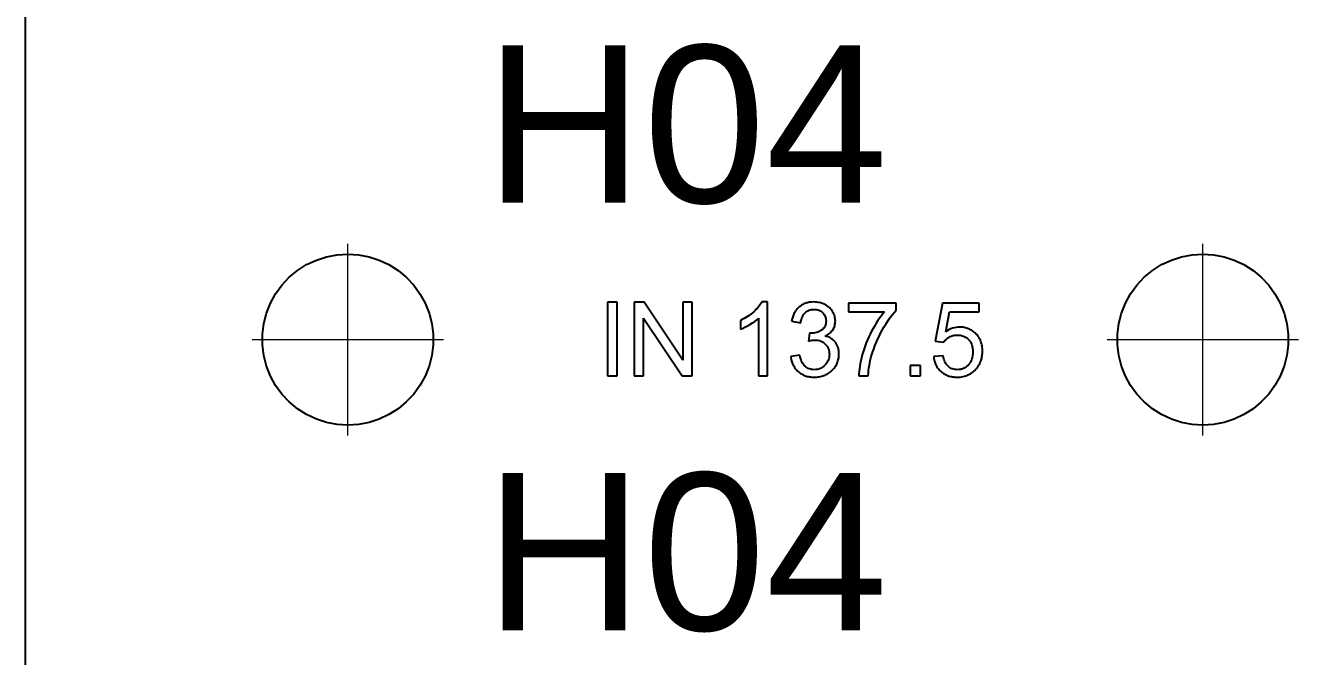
# Paper-space layout '01_三视图' of a CAD drawing. Header units: millimetres. Extents: x 8 to 451, y 8 to 289.
# Drawn here: x 149.75 to 168.36, y 197.58 to 206.8 of the extents above; entities that cross this region are included whole.
import ezdxf

# ---------------------------------------------------------------- set-up
doc = ezdxf.new("R2010")
doc.units = ezdxf.units.MM
doc.linetypes.add('WP_HIDDEN', pattern=[2.3, 1.5, -0.8])
for name, color, linetype, lineweight in [('ANNOTATIONS', 7, 'CONTINUOUS', 18), ('HIDDEN', 7, 'WP_HIDDEN', 13), ('VISIBLE', 7, 'CONTINUOUS', 25)]:
    doc.layers.add(name, color=color, linetype=linetype, lineweight=lineweight)
doc.styles.add('CJK', font='Arial Unicode.ttf')

psp = doc.layouts.new('01_三视图')

# ---------------------------------------------------------------- linework, layer by layer
at = {"layer": 'ANNOTATIONS'}
for p, q in [((154.463, 200.813), (154.463, 203.613)), ((166.963, 200.813), (166.963, 203.613)), ((153.063, 202.213), (155.863, 202.213)), ((165.563, 202.213), (168.363, 202.213))]:
    psp.add_line(p, q, dxfattribs=at)
at = {"layer": 'HIDDEN'}
for points in [[(149.75, 138.75), (149.75, 246.25)], [(160.987, 201.817), (160.995, 201.805)]]:
    psp.add_lwpolyline(points, dxfattribs=at)
at = {"layer": 'VISIBLE'}
for points in [[(149.75, 140.25), (149.75, 246.25)], [(154.463, 200.963), (154.306, 200.973), (154.152, 201.002), (154.003, 201.05), (153.86, 201.117), (153.728, 201.201), (153.607, 201.301), (153.5, 201.416), (153.407, 201.543), (153.332, 201.68), (153.274, 201.826), (153.235, 201.978), (153.215, 202.134), (153.215, 202.291), (153.235, 202.447), (153.274, 202.599), (153.332, 202.745), (153.407, 202.882), (153.5, 203.009), (153.607, 203.124), (153.728, 203.224), (153.86, 203.308), (154.003, 203.375), (154.152, 203.423), (154.306, 203.453), (154.463, 203.463), (154.619, 203.453), (154.774, 203.423), (154.923, 203.375), (155.065, 203.308), (155.197, 203.224), (155.318, 203.124), (155.426, 203.009), (155.518, 202.882), (155.594, 202.745), (155.652, 202.599), (155.691, 202.447), (155.71, 202.291), (155.71, 202.134), (155.691, 201.978), (155.652, 201.826), (155.594, 201.68), (155.518, 201.543), (155.426, 201.416), (155.318, 201.301), (155.197, 201.201), (155.065, 201.117), (154.923, 201.05), (154.774, 201.002), (154.619, 200.973), (154.463, 200.963)], [(166.963, 200.963), (166.806, 200.973), (166.652, 201.002), (166.503, 201.05), (166.36, 201.117), (166.228, 201.201), (166.107, 201.301), (166, 201.416), (165.907, 201.543), (165.832, 201.68), (165.774, 201.826), (165.735, 201.978), (165.715, 202.134), (165.715, 202.291), (165.735, 202.447), (165.774, 202.599), (165.832, 202.745), (165.907, 202.882), (166, 203.009), (166.107, 203.124), (166.228, 203.224), (166.36, 203.308), (166.503, 203.375), (166.652, 203.423), (166.806, 203.453), (166.963, 203.463), (167.119, 203.453), (167.274, 203.423), (167.423, 203.375), (167.565, 203.308), (167.697, 203.224), (167.818, 203.124), (167.926, 203.009), (168.018, 202.882), (168.094, 202.745), (168.152, 202.599), (168.191, 202.447), (168.21, 202.291), (168.21, 202.134), (168.191, 201.978), (168.152, 201.826), (168.094, 201.68), (168.018, 201.543), (167.926, 201.416), (167.818, 201.301), (167.697, 201.201), (167.565, 201.117), (167.423, 201.05), (167.274, 201.002), (167.119, 200.973), (166.963, 200.963)], [(158.258, 202.758), (158.258, 201.682)], [(158.4, 202.758), (158.258, 202.758)], [(158.4, 201.682), (158.4, 202.758)], [(158.65, 202.758), (158.65, 201.682)], [(158.796, 202.758), (158.65, 202.758)], [(159.361, 201.913), (158.796, 202.758)], [(159.361, 202.758), (159.361, 201.913)], [(159.498, 202.758), (159.361, 202.758)], [(159.498, 201.682), (159.498, 202.758)], [(160.482, 202.71), (160.468, 202.692)], [(160.494, 202.728), (160.482, 202.71)], [(160.505, 202.745), (160.494, 202.728)], [(160.514, 202.763), (160.505, 202.745)], [(160.599, 202.763), (160.514, 202.763)], [(160.599, 201.682), (160.599, 202.763)], [(161.073, 202.698), (161.062, 202.69)], [(161.084, 202.707), (161.073, 202.698)], [(161.096, 202.714), (161.084, 202.707)], [(161.108, 202.722), (161.096, 202.714)], [(161.12, 202.728), (161.108, 202.722)], [(161.132, 202.734), (161.12, 202.728)], [(161.145, 202.74), (161.132, 202.734)], [(161.158, 202.744), (161.145, 202.74)], [(161.172, 202.749), (161.158, 202.744)], [(161.186, 202.752), (161.172, 202.749)], [(161.2, 202.756), (161.186, 202.752)], [(161.214, 202.758), (161.2, 202.756)], [(161.229, 202.76), (161.214, 202.758)], [(161.244, 202.762), (161.229, 202.76)], [(161.276, 202.763), (161.244, 202.762)], [(161.298, 202.762), (161.276, 202.763)], [(161.319, 202.76), (161.298, 202.762)], [(161.34, 202.757), (161.319, 202.76)], [(161.36, 202.753), (161.34, 202.757)], [(161.38, 202.748), (161.36, 202.753)], [(161.4, 202.741), (161.38, 202.748)], [(161.419, 202.734), (161.4, 202.741)], [(161.438, 202.725), (161.419, 202.734)], [(161.456, 202.715), (161.438, 202.725)], [(161.473, 202.704), (161.456, 202.715)], [(161.489, 202.693), (161.473, 202.704)], [(161.503, 202.68), (161.489, 202.693)], [(161.783, 202.744), (161.783, 202.617)], [(162.48, 202.744), (161.783, 202.744)], [(162.48, 202.642), (162.48, 202.744)], [(163.156, 202.744), (163.052, 202.191)], [(163.692, 202.744), (163.156, 202.744)], [(163.692, 202.617), (163.692, 202.744)], [(158.786, 202.528), (159.352, 201.682)], [(158.786, 201.682), (158.786, 202.528)], [(160.257, 202.52), (160.23, 202.506)], [(160.282, 202.535), (160.257, 202.52)], [(160.307, 202.55), (160.282, 202.535)], [(160.331, 202.566), (160.307, 202.55)], [(160.354, 202.583), (160.331, 202.566)], [(160.376, 202.601), (160.354, 202.583)], [(160.397, 202.619), (160.376, 202.601)], [(160.417, 202.637), (160.397, 202.619)], [(160.435, 202.656), (160.417, 202.637)], [(160.452, 202.674), (160.435, 202.656)], [(160.442, 202.501), (160.455, 202.513)], [(160.468, 202.692), (160.452, 202.674)], [(160.455, 202.513), (160.467, 202.524)], [(160.467, 202.524), (160.467, 201.682)], [(160.959, 202.516), (160.952, 202.484)], [(160.968, 202.546), (160.959, 202.516)], [(160.973, 202.561), (160.968, 202.546)], [(160.979, 202.575), (160.973, 202.561)], [(160.985, 202.588), (160.979, 202.575)], [(160.992, 202.602), (160.985, 202.588)], [(160.999, 202.614), (160.992, 202.602)], [(161.006, 202.626), (160.999, 202.614)], [(161.014, 202.638), (161.006, 202.626)], [(161.023, 202.649), (161.014, 202.638)], [(161.032, 202.66), (161.023, 202.649)], [(161.042, 202.67), (161.032, 202.66)], [(161.052, 202.68), (161.042, 202.67)], [(161.062, 202.69), (161.052, 202.68)], [(161.094, 202.506), (161.1, 202.526)], [(161.1, 202.526), (161.108, 202.545)], [(161.108, 202.545), (161.117, 202.562)], [(161.117, 202.562), (161.127, 202.578)], [(161.127, 202.578), (161.138, 202.593)], [(161.138, 202.593), (161.15, 202.606)], [(161.15, 202.606), (161.163, 202.617)], [(161.163, 202.617), (161.177, 202.627)], [(161.177, 202.627), (161.192, 202.635)], [(161.192, 202.635), (161.208, 202.642)], [(161.208, 202.642), (161.224, 202.647)], [(161.224, 202.647), (161.242, 202.651)], [(161.242, 202.651), (161.26, 202.653)], [(161.26, 202.653), (161.279, 202.654)], [(161.279, 202.654), (161.298, 202.653)], [(161.298, 202.653), (161.316, 202.651)], [(161.316, 202.651), (161.333, 202.647)], [(161.333, 202.647), (161.349, 202.642)], [(161.349, 202.642), (161.365, 202.635)], [(161.365, 202.635), (161.379, 202.627)], [(161.379, 202.627), (161.393, 202.617)], [(161.393, 202.617), (161.406, 202.606)], [(161.406, 202.606), (161.417, 202.594)], [(161.417, 202.594), (161.427, 202.581)], [(161.427, 202.581), (161.436, 202.567)], [(161.436, 202.567), (161.443, 202.552)], [(161.443, 202.552), (161.448, 202.537)], [(161.448, 202.537), (161.452, 202.521)], [(161.452, 202.521), (161.454, 202.504)], [(161.517, 202.667), (161.503, 202.68)], [(161.53, 202.653), (161.517, 202.667)], [(161.541, 202.638), (161.53, 202.653)], [(161.551, 202.622), (161.541, 202.638)], [(161.561, 202.605), (161.551, 202.622)], [(161.569, 202.589), (161.561, 202.605)], [(161.575, 202.572), (161.569, 202.589)], [(161.581, 202.554), (161.575, 202.572)], [(161.585, 202.537), (161.581, 202.554)], [(161.588, 202.519), (161.585, 202.537)], [(161.59, 202.501), (161.588, 202.519)], [(161.783, 202.617), (162.31, 202.617)], [(162.237, 202.524), (162.213, 202.49)], [(162.261, 202.557), (162.237, 202.524)], [(162.285, 202.588), (162.261, 202.557)], [(162.31, 202.617), (162.285, 202.588)], [(162.352, 202.477), (162.378, 202.514)], [(162.378, 202.514), (162.403, 202.549)], [(162.403, 202.549), (162.429, 202.582)], [(162.429, 202.582), (162.454, 202.613)], [(162.454, 202.613), (162.48, 202.642)], [(163.204, 202.328), (163.262, 202.617)], [(163.262, 202.617), (163.692, 202.617)], [(160.23, 202.506), (160.203, 202.492)], [(160.203, 202.492), (160.203, 202.365)], [(160.203, 202.365), (160.235, 202.377)], [(160.235, 202.377), (160.269, 202.393)], [(160.269, 202.393), (160.304, 202.412)], [(160.304, 202.412), (160.342, 202.433)], [(160.342, 202.433), (160.379, 202.456)], [(160.379, 202.456), (160.412, 202.479)], [(160.412, 202.479), (160.442, 202.501)], [(160.952, 202.484), (161.084, 202.46)], [(161.084, 202.46), (161.088, 202.484)], [(161.088, 202.484), (161.094, 202.506)], [(161.334, 202.323), (161.316, 202.317)], [(161.353, 202.331), (161.334, 202.323)], [(161.37, 202.34), (161.353, 202.331)], [(161.387, 202.35), (161.37, 202.34)], [(161.396, 202.356), (161.387, 202.35)], [(161.403, 202.362), (161.396, 202.356)], [(161.41, 202.368), (161.403, 202.362)], [(161.417, 202.375), (161.41, 202.368)], [(161.423, 202.382), (161.417, 202.375)], [(161.429, 202.39), (161.423, 202.382)], [(161.434, 202.398), (161.429, 202.39)], [(161.438, 202.406), (161.434, 202.398)], [(161.442, 202.415), (161.438, 202.406)], [(161.445, 202.424), (161.442, 202.415)], [(161.448, 202.433), (161.445, 202.424)], [(161.451, 202.443), (161.448, 202.433)], [(161.454, 202.464), (161.451, 202.443)], [(161.454, 202.504), (161.455, 202.486)], [(161.455, 202.486), (161.454, 202.464)], [(161.52, 202.316), (161.532, 202.329)], [(161.532, 202.329), (161.543, 202.342)], [(161.543, 202.342), (161.553, 202.356)], [(161.553, 202.356), (161.562, 202.37)], [(161.562, 202.37), (161.57, 202.385)], [(161.57, 202.385), (161.576, 202.401)], [(161.576, 202.401), (161.581, 202.416)], [(161.581, 202.416), (161.585, 202.432)], [(161.585, 202.432), (161.588, 202.449)], [(161.588, 202.449), (161.59, 202.466)], [(161.591, 202.483), (161.59, 202.501)], [(161.59, 202.466), (161.591, 202.483)], [(162.121, 202.336), (162.099, 202.294)], [(162.143, 202.377), (162.121, 202.336)], [(162.166, 202.416), (162.143, 202.377)], [(162.189, 202.454), (162.166, 202.416)], [(162.213, 202.49), (162.189, 202.454)], [(162.252, 202.305), (162.276, 202.351)], [(162.276, 202.351), (162.302, 202.395)], [(162.302, 202.395), (162.327, 202.437)], [(162.327, 202.437), (162.352, 202.477)], [(163.228, 202.344), (163.204, 202.328)], [(163.253, 202.358), (163.228, 202.344)], [(163.278, 202.369), (163.253, 202.358)], [(163.303, 202.379), (163.278, 202.369)], [(163.329, 202.386), (163.303, 202.379)], [(163.355, 202.391), (163.329, 202.386)], [(163.381, 202.394), (163.355, 202.391)], [(163.407, 202.396), (163.381, 202.394)], [(163.425, 202.395), (163.407, 202.396)], [(163.442, 202.394), (163.425, 202.395)], [(163.459, 202.392), (163.442, 202.394)], [(163.475, 202.389), (163.459, 202.392)], [(163.491, 202.386), (163.475, 202.389)], [(163.507, 202.382), (163.491, 202.386)], [(163.522, 202.377), (163.507, 202.382)], [(163.537, 202.371), (163.522, 202.377)], [(163.552, 202.365), (163.537, 202.371)], [(163.566, 202.357), (163.552, 202.365)], [(163.58, 202.349), (163.566, 202.357)], [(163.594, 202.341), (163.58, 202.349)], [(163.607, 202.331), (163.594, 202.341)], [(163.62, 202.321), (163.607, 202.331)], [(163.633, 202.31), (163.62, 202.321)], [(161.214, 202.307), (161.199, 202.191)], [(161.199, 202.191), (161.226, 202.198)], [(161.235, 202.306), (161.214, 202.307)], [(161.226, 202.198), (161.251, 202.202)], [(161.256, 202.307), (161.235, 202.306)], [(161.251, 202.202), (161.273, 202.205)], [(161.277, 202.309), (161.256, 202.307)], [(161.273, 202.205), (161.293, 202.206)], [(161.296, 202.312), (161.277, 202.309)], [(161.293, 202.206), (161.315, 202.205)], [(161.316, 202.317), (161.296, 202.312)], [(161.315, 202.205), (161.336, 202.202)], [(161.336, 202.202), (161.357, 202.198)], [(161.357, 202.198), (161.376, 202.191)], [(161.376, 202.191), (161.395, 202.183)], [(161.395, 202.183), (161.412, 202.173)], [(161.412, 202.173), (161.429, 202.161)], [(161.429, 202.161), (161.444, 202.147)], [(161.442, 202.265), (161.46, 202.274)], [(161.466, 202.259), (161.442, 202.265)], [(161.444, 202.147), (161.458, 202.132)], [(161.46, 202.274), (161.477, 202.283)], [(161.487, 202.251), (161.466, 202.259)], [(161.477, 202.283), (161.492, 202.293)], [(161.508, 202.242), (161.487, 202.251)], [(161.492, 202.293), (161.507, 202.304)], [(161.507, 202.304), (161.52, 202.316)], [(161.527, 202.231), (161.508, 202.242)], [(161.545, 202.219), (161.527, 202.231)], [(161.562, 202.205), (161.545, 202.219)], [(161.577, 202.19), (161.562, 202.205)], [(161.591, 202.173), (161.577, 202.19)], [(161.603, 202.156), (161.591, 202.173)], [(161.614, 202.137), (161.603, 202.156)], [(161.623, 202.116), (161.614, 202.137)], [(162.042, 202.165), (162.025, 202.122)], [(162.059, 202.209), (162.042, 202.165)], [(162.079, 202.251), (162.059, 202.209)], [(162.099, 202.294), (162.079, 202.251)], [(162.168, 202.12), (162.187, 202.167)], [(162.187, 202.167), (162.207, 202.213)], [(162.207, 202.213), (162.229, 202.259)], [(162.229, 202.259), (162.252, 202.305)], [(163.052, 202.191), (163.176, 202.175)], [(163.176, 202.175), (163.184, 202.186)], [(163.184, 202.186), (163.192, 202.197)], [(163.192, 202.197), (163.201, 202.207)], [(163.201, 202.207), (163.211, 202.216)], [(163.211, 202.216), (163.221, 202.226)], [(163.221, 202.226), (163.233, 202.234)], [(163.233, 202.234), (163.244, 202.242)], [(163.244, 202.242), (163.257, 202.25)], [(163.257, 202.25), (163.27, 202.257)], [(163.27, 202.257), (163.283, 202.262)], [(163.283, 202.262), (163.297, 202.267)], [(163.297, 202.267), (163.311, 202.272)], [(163.311, 202.272), (163.326, 202.275)], [(163.326, 202.275), (163.341, 202.277)], [(163.341, 202.277), (163.356, 202.278)], [(163.356, 202.278), (163.372, 202.279)], [(163.372, 202.279), (163.397, 202.278)], [(163.397, 202.278), (163.421, 202.275)], [(163.421, 202.275), (163.444, 202.27)], [(163.444, 202.27), (163.465, 202.262)], [(163.465, 202.262), (163.485, 202.253)], [(163.485, 202.253), (163.504, 202.242)], [(163.504, 202.242), (163.522, 202.229)], [(163.522, 202.229), (163.539, 202.213)], [(163.539, 202.213), (163.546, 202.205)], [(163.546, 202.205), (163.553, 202.196)], [(163.553, 202.196), (163.56, 202.187)], [(163.56, 202.187), (163.566, 202.178)], [(163.566, 202.178), (163.572, 202.168)], [(163.572, 202.168), (163.577, 202.158)], [(163.577, 202.158), (163.582, 202.147)], [(163.582, 202.147), (163.586, 202.136)], [(163.586, 202.136), (163.593, 202.113)], [(163.645, 202.298), (163.633, 202.31)], [(163.657, 202.285), (163.645, 202.298)], [(163.668, 202.273), (163.657, 202.285)], [(163.678, 202.259), (163.668, 202.273)], [(163.688, 202.246), (163.678, 202.259)], [(163.696, 202.231), (163.688, 202.246)], [(163.704, 202.217), (163.696, 202.231)], [(163.712, 202.202), (163.704, 202.217)], [(163.718, 202.186), (163.712, 202.202)], [(163.724, 202.17), (163.718, 202.186)], [(163.729, 202.154), (163.724, 202.17)], [(163.733, 202.137), (163.729, 202.154)], [(163.736, 202.12), (163.733, 202.137)], [(161.071, 201.984), (160.939, 201.966)], [(160.939, 201.966), (160.941, 201.949)], [(160.941, 201.949), (160.943, 201.933)], [(161.077, 201.956), (161.071, 201.984)], [(161.084, 201.931), (161.077, 201.956)], [(161.458, 202.132), (161.47, 202.115)], [(161.47, 202.115), (161.48, 202.098)], [(161.48, 202.098), (161.489, 202.08)], [(161.489, 202.08), (161.495, 202.061)], [(161.499, 201.951), (161.494, 201.93)], [(161.495, 202.061), (161.5, 202.04)], [(161.502, 201.973), (161.499, 201.951)], [(161.5, 202.04), (161.502, 202.019)], [(161.502, 202.019), (161.503, 201.997)], [(161.503, 201.997), (161.502, 201.973)], [(161.63, 202.095), (161.623, 202.116)], [(161.636, 202.073), (161.63, 202.095)], [(161.64, 202.05), (161.636, 202.073)], [(161.637, 201.932), (161.64, 201.948)], [(161.643, 202.025), (161.64, 202.05)], [(161.64, 201.948), (161.642, 201.965)], [(161.642, 201.965), (161.643, 201.982)], [(161.644, 202), (161.643, 202.025)], [(161.643, 201.982), (161.644, 202)], [(161.984, 201.989), (161.972, 201.945)], [(161.996, 202.033), (161.984, 201.989)], [(162.01, 202.078), (161.996, 202.033)], [(162.025, 202.122), (162.01, 202.078)], [(162.111, 201.944), (162.12, 201.978)], [(162.12, 201.978), (162.135, 202.025)], [(162.135, 202.025), (162.151, 202.073)], [(162.151, 202.073), (162.168, 202.12)], [(163.167, 201.976), (163.029, 201.964)], [(163.029, 201.964), (163.031, 201.947)], [(163.172, 201.951), (163.167, 201.976)], [(163.178, 201.928), (163.172, 201.951)], [(163.593, 201.952), (163.586, 201.928)], [(163.593, 202.113), (163.598, 202.089)], [(163.598, 201.978), (163.593, 201.952)], [(163.598, 202.089), (163.601, 202.063)], [(163.601, 202.006), (163.598, 201.978)], [(163.601, 202.063), (163.602, 202.035)], [(163.602, 202.035), (163.601, 202.006)], [(163.73, 201.943), (163.734, 201.959)], [(163.734, 201.959), (163.737, 201.976)], [(163.739, 202.102), (163.736, 202.12)], [(163.737, 201.976), (163.739, 201.993)], [(163.741, 202.084), (163.739, 202.102)], [(163.739, 201.993), (163.741, 202.011)], [(163.742, 202.066), (163.741, 202.084)], [(163.741, 202.011), (163.742, 202.029)], [(163.742, 202.047), (163.742, 202.066)], [(163.742, 202.029), (163.742, 202.047)], [(160.943, 201.933), (160.946, 201.917)], [(160.946, 201.917), (160.95, 201.902)], [(160.95, 201.902), (160.955, 201.887)], [(160.955, 201.887), (160.96, 201.872)], [(160.96, 201.872), (160.966, 201.858)], [(160.966, 201.858), (160.972, 201.844)], [(160.972, 201.844), (160.979, 201.831)], [(160.979, 201.831), (160.987, 201.817)], [(160.987, 201.817), (160.995, 201.805)], [(160.995, 201.805), (161.004, 201.792)], [(161.004, 201.792), (161.013, 201.781)], [(161.013, 201.781), (161.023, 201.769)], [(161.023, 201.769), (161.034, 201.758)], [(161.092, 201.908), (161.084, 201.931)], [(161.102, 201.887), (161.092, 201.908)], [(161.112, 201.868), (161.102, 201.887)], [(161.123, 201.85), (161.112, 201.868)], [(161.135, 201.835), (161.123, 201.85)], [(161.148, 201.822), (161.135, 201.835)], [(161.162, 201.81), (161.148, 201.822)], [(161.177, 201.8), (161.162, 201.81)], [(161.193, 201.791), (161.177, 201.8)], [(161.209, 201.784), (161.193, 201.791)], [(161.226, 201.779), (161.209, 201.784)], [(161.244, 201.775), (161.226, 201.779)], [(161.262, 201.773), (161.244, 201.775)], [(161.282, 201.772), (161.262, 201.773)], [(161.304, 201.773), (161.282, 201.772)], [(161.326, 201.776), (161.304, 201.773)], [(161.347, 201.781), (161.326, 201.776)], [(161.368, 201.788), (161.347, 201.781)], [(161.387, 201.797), (161.368, 201.788)], [(161.405, 201.808), (161.387, 201.797)], [(161.423, 201.822), (161.405, 201.808)], [(161.439, 201.837), (161.423, 201.822)], [(161.454, 201.853), (161.439, 201.837)], [(161.467, 201.871), (161.454, 201.853)], [(161.478, 201.89), (161.467, 201.871)], [(161.487, 201.909), (161.478, 201.89)], [(161.494, 201.93), (161.487, 201.909)], [(161.541, 201.761), (161.553, 201.773)], [(161.553, 201.773), (161.565, 201.786)], [(161.565, 201.786), (161.576, 201.799)], [(161.576, 201.799), (161.586, 201.812)], [(161.586, 201.812), (161.595, 201.826)], [(161.595, 201.826), (161.603, 201.84)], [(161.603, 201.84), (161.611, 201.855)], [(161.611, 201.855), (161.618, 201.869)], [(161.618, 201.869), (161.624, 201.885)], [(161.624, 201.885), (161.629, 201.9)], [(161.629, 201.9), (161.634, 201.916)], [(161.634, 201.916), (161.637, 201.932)], [(161.942, 201.784), (161.938, 201.749)], [(161.947, 201.822), (161.942, 201.784)], [(161.954, 201.861), (161.947, 201.822)], [(161.963, 201.902), (161.954, 201.861)], [(161.972, 201.945), (161.963, 201.902)], [(162.077, 201.761), (162.082, 201.799)], [(162.082, 201.799), (162.088, 201.836)], [(162.088, 201.836), (162.094, 201.873)], [(162.094, 201.873), (162.102, 201.909)], [(162.102, 201.909), (162.111, 201.944)], [(162.685, 201.832), (162.685, 201.682)], [(162.835, 201.832), (162.685, 201.832)], [(162.835, 201.682), (162.835, 201.832)], [(163.031, 201.947), (163.033, 201.931)], [(163.033, 201.931), (163.036, 201.915)], [(163.036, 201.915), (163.04, 201.899)], [(163.04, 201.899), (163.045, 201.884)], [(163.045, 201.884), (163.05, 201.869)], [(163.05, 201.869), (163.055, 201.855)], [(163.055, 201.855), (163.062, 201.841)], [(163.062, 201.841), (163.069, 201.828)], [(163.069, 201.828), (163.076, 201.815)], [(163.076, 201.815), (163.084, 201.802)], [(163.084, 201.802), (163.093, 201.79)], [(163.093, 201.79), (163.103, 201.778)], [(163.103, 201.778), (163.113, 201.767)], [(163.113, 201.767), (163.123, 201.756)], [(163.185, 201.907), (163.178, 201.928)], [(163.193, 201.887), (163.185, 201.907)], [(163.203, 201.868), (163.193, 201.887)], [(163.213, 201.852), (163.203, 201.868)], [(163.226, 201.837), (163.213, 201.852)], [(163.239, 201.823), (163.226, 201.837)], [(163.253, 201.811), (163.239, 201.823)], [(163.268, 201.801), (163.253, 201.811)], [(163.284, 201.792), (163.268, 201.801)], [(163.301, 201.785), (163.284, 201.792)], [(163.318, 201.779), (163.301, 201.785)], [(163.336, 201.775), (163.318, 201.779)], [(163.355, 201.773), (163.336, 201.775)], [(163.374, 201.772), (163.355, 201.773)], [(163.398, 201.773), (163.374, 201.772)], [(163.42, 201.777), (163.398, 201.773)], [(163.431, 201.779), (163.42, 201.777)], [(163.442, 201.782), (163.431, 201.779)], [(163.452, 201.786), (163.442, 201.782)], [(163.463, 201.79), (163.452, 201.786)], [(163.472, 201.795), (163.463, 201.79)], [(163.482, 201.8), (163.472, 201.795)], [(163.501, 201.813), (163.482, 201.8)], [(163.519, 201.827), (163.501, 201.813)], [(163.536, 201.844), (163.519, 201.827)], [(163.544, 201.853), (163.536, 201.844)], [(163.551, 201.863), (163.544, 201.853)], [(163.558, 201.873), (163.551, 201.863)], [(163.565, 201.883), (163.558, 201.873)], [(163.571, 201.894), (163.565, 201.883)], [(163.576, 201.905), (163.571, 201.894)], [(163.581, 201.916), (163.576, 201.905)], [(163.586, 201.928), (163.581, 201.916)], [(163.616, 201.75), (163.63, 201.763)], [(163.63, 201.763), (163.644, 201.778)], [(163.644, 201.778), (163.657, 201.794)], [(163.657, 201.794), (163.667, 201.808)], [(163.667, 201.808), (163.677, 201.821)], [(163.677, 201.821), (163.686, 201.835)], [(163.686, 201.835), (163.694, 201.85)], [(163.694, 201.85), (163.702, 201.865)], [(163.702, 201.865), (163.709, 201.88)], [(163.709, 201.88), (163.715, 201.895)], [(163.715, 201.895), (163.721, 201.911)], [(163.721, 201.911), (163.726, 201.926)], [(163.726, 201.926), (163.73, 201.943)], [(158.258, 201.682), (158.4, 201.682)], [(158.65, 201.682), (158.786, 201.682)], [(159.352, 201.682), (159.498, 201.682)], [(160.467, 201.682), (160.599, 201.682)], [(161.034, 201.758), (161.046, 201.747)], [(161.046, 201.747), (161.057, 201.737)], [(161.057, 201.737), (161.07, 201.727)], [(161.07, 201.727), (161.082, 201.718)], [(161.082, 201.718), (161.095, 201.71)], [(161.095, 201.71), (161.109, 201.703)], [(161.109, 201.703), (161.123, 201.696)], [(161.123, 201.696), (161.137, 201.689)], [(161.137, 201.689), (161.151, 201.684)], [(161.151, 201.684), (161.166, 201.679)], [(161.166, 201.679), (161.181, 201.675)], [(161.181, 201.675), (161.197, 201.671)], [(161.197, 201.671), (161.213, 201.668)], [(161.213, 201.668), (161.229, 201.666)], [(161.229, 201.666), (161.246, 201.664)], [(161.246, 201.664), (161.263, 201.663)], [(161.263, 201.663), (161.281, 201.663)], [(161.281, 201.663), (161.3, 201.663)], [(161.3, 201.663), (161.319, 201.664)], [(161.319, 201.664), (161.338, 201.666)], [(161.338, 201.666), (161.356, 201.669)], [(161.356, 201.669), (161.374, 201.672)], [(161.374, 201.672), (161.391, 201.676)], [(161.391, 201.676), (161.408, 201.681)], [(161.408, 201.681), (161.424, 201.687)], [(161.424, 201.687), (161.44, 201.694)], [(161.44, 201.694), (161.456, 201.701)], [(161.456, 201.701), (161.471, 201.709)], [(161.471, 201.709), (161.486, 201.718)], [(161.486, 201.718), (161.5, 201.727)], [(161.5, 201.727), (161.514, 201.738)], [(161.514, 201.738), (161.528, 201.749)], [(161.528, 201.749), (161.541, 201.761)], [(161.935, 201.714), (161.934, 201.682)], [(161.934, 201.682), (162.07, 201.682)], [(161.938, 201.749), (161.935, 201.714)], [(162.07, 201.682), (162.073, 201.722)], [(162.073, 201.722), (162.077, 201.761)], [(162.685, 201.682), (162.835, 201.682)], [(163.123, 201.756), (163.135, 201.746)], [(163.135, 201.746), (163.146, 201.736)], [(163.146, 201.736), (163.159, 201.726)], [(163.159, 201.726), (163.171, 201.718)], [(163.171, 201.718), (163.184, 201.71)], [(163.184, 201.71), (163.198, 201.702)], [(163.198, 201.702), (163.212, 201.696)], [(163.212, 201.696), (163.226, 201.689)], [(163.226, 201.689), (163.241, 201.684)], [(163.241, 201.684), (163.256, 201.679)], [(163.256, 201.679), (163.272, 201.675)], [(163.272, 201.675), (163.288, 201.671)], [(163.288, 201.671), (163.304, 201.669)], [(163.304, 201.669), (163.321, 201.666)], [(163.321, 201.666), (163.339, 201.665)], [(163.339, 201.665), (163.356, 201.664)], [(163.356, 201.664), (163.374, 201.663)], [(163.374, 201.663), (163.397, 201.664)], [(163.397, 201.664), (163.418, 201.665)], [(163.418, 201.665), (163.439, 201.668)], [(163.439, 201.668), (163.459, 201.672)], [(163.459, 201.672), (163.479, 201.676)], [(163.479, 201.676), (163.498, 201.682)], [(163.498, 201.682), (163.517, 201.688)], [(163.517, 201.688), (163.535, 201.696)], [(163.535, 201.696), (163.552, 201.705)], [(163.552, 201.705), (163.569, 201.714)], [(163.569, 201.714), (163.585, 201.725)], [(163.585, 201.725), (163.601, 201.737)], [(163.601, 201.737), (163.616, 201.75)]]:
    psp.add_lwpolyline(points, dxfattribs=at)

# ---------------------------------------------------------------- texts
at = {"layer": 'ANNOTATIONS', "style": 'CJK'}
for p in [(156.463, 204.213), (156.463, 197.963)]:
    psp.add_text('H04', height=2.3, dxfattribs=at).set_placement(p)

doc.saveas('drawing.dxf')
